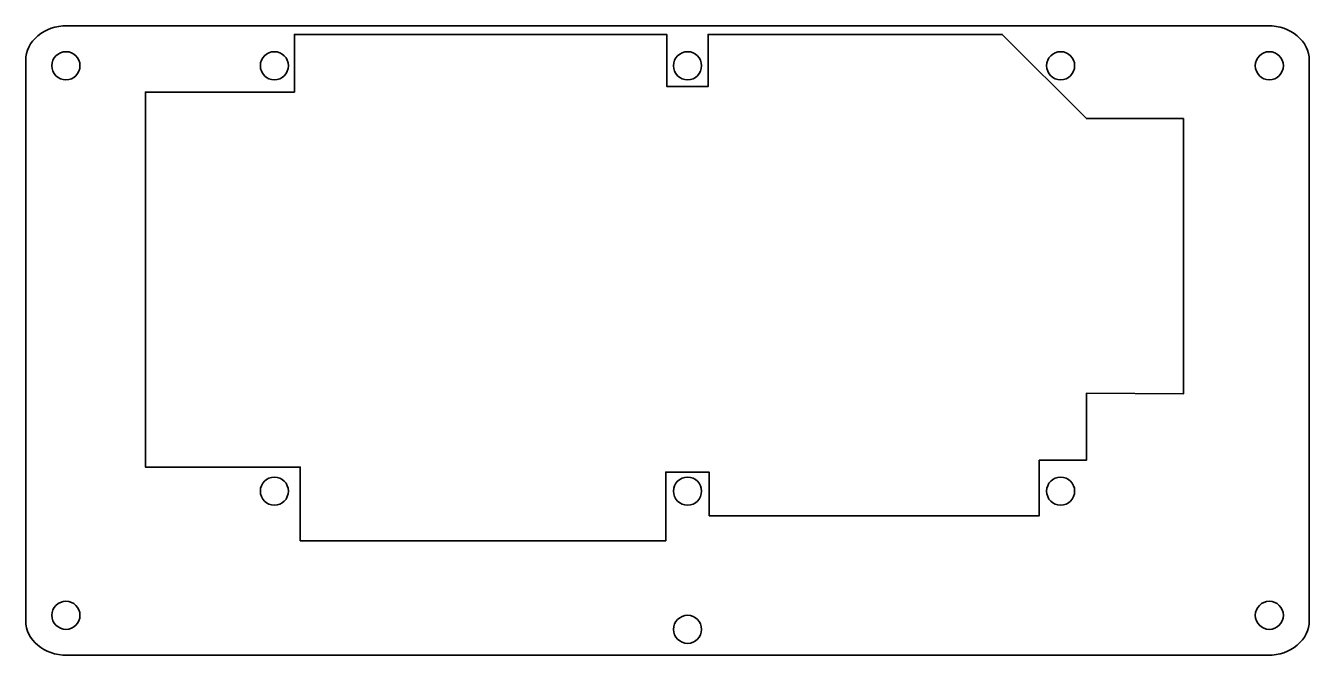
# Model space of a CAD drawing. Header units: millimetres. Extents: x 117 to 437, y -10 to 146.
import ezdxf

# ---------------------------------------------------------------- set-up
doc = ezdxf.new("R2010")
doc.units = ezdxf.units.MM
doc.header["$MEASUREMENT"] = 0
doc.layers.add('Layer 1', color=7, linetype='Continuous')

msp = doc.modelspace()

# ---------------------------------------------------------------- linework, layer by layer
at = {"layer": 'Layer 1', "color": 250, "lineweight": 35}
for points, knots in [([(127.5196, 146.3989), (124.7945, 146.3989), (122.1809, 145.4918), (120.254, 143.8774), (118.3271, 142.263), (117.2444, 140.0733), (117.2444, 137.7902), (117.2444, 137.7902), (117.2444, -1.8711), (117.2444, -1.8711), (117.2444, -6.6256), (121.8448, -10.4799), (127.5196, -10.4799), (127.5196, -10.4799), (426.9692, -10.4799), (426.9692, -10.4799), (429.6943, -10.4799), (432.3079, -9.5729), (434.2348, -7.9584), (436.1618, -6.344), (437.2444, -4.1543), (437.2444, -1.8711), (437.2444, -1.8711), (437.2444, 137.7902), (437.2444, 137.7902), (437.2444, 140.0733), (436.1617, 142.263), (434.2348, 143.8774), (432.3079, 145.4918), (429.6943, 146.3989), (426.9692, 146.3989), (426.9692, 146.3989), (127.5196, 146.3989), (127.5196, 146.3989)], [0, 0, 0, 0, 0.09090909, 0.09090909, 0.09090909, 0.18181818, 0.18181818, 0.18181818, 0.27272727, 0.27272727, 0.27272727, 0.36363636, 0.36363636, 0.36363636, 0.45454545, 0.45454545, 0.45454545, 0.54545455, 0.54545455, 0.54545455, 0.63636364, 0.63636364, 0.63636364, 0.72727273, 0.72727273, 0.72727273, 0.81818182, 0.81818182, 0.81818182, 0.90909091, 0.90909091, 0.90909091, 1, 1, 1, 1]), ([(369.926, 38.1319), (369.926, 38.1319), (375.8037, 38.1319), (375.8037, 38.1319), (375.8037, 38.1319), (381.6813, 38.1319), (381.6813, 38.1319), (381.6813, 38.1319), (381.6813, 54.8048), (381.6813, 54.8048), (381.6813, 54.8048), (405.8373, 54.6625), (405.8373, 54.6625), (405.8373, 54.6625), (405.8373, 123.2516), (405.8373, 123.2516), (405.8373, 123.2516), (381.6813, 123.2516), (381.6813, 123.2516), (381.6813, 123.2516), (360.7132, 144.2197), (360.7132, 144.2197), (360.7132, 144.2197), (287.3597, 144.2197), (287.3597, 144.2197), (287.3597, 144.2197), (287.396, 131.2615), (287.396, 131.2615), (287.396, 131.2615), (277.0424, 131.2615), (277.0424, 131.2615), (277.0424, 131.2615), (277.0424, 144.2197), (277.0424, 144.2197), (277.0424, 144.2197), (184.2347, 144.2197), (184.2347, 144.2197), (184.2347, 144.2197), (184.2347, 129.8701), (184.2347, 129.8701), (184.2347, 129.8701), (147.1012, 129.8701), (147.1012, 129.8701), (147.1012, 129.8701), (147.1012, 36.3997), (147.1012, 36.3997), (147.1012, 36.3997), (185.7105, 36.3997), (185.7105, 36.3997), (185.7105, 36.3997), (185.7105, 18.0826), (185.7105, 18.0826), (185.7105, 18.0826), (231.7644, 18.0826), (231.7644, 18.0826), (231.7644, 18.0826), (276.8023, 18.0826), (276.8023, 18.0826), (276.8023, 18.0826), (276.8023, 35.1836), (276.8023, 35.1836), (276.8023, 35.1836), (287.6366, 35.1425), (287.6366, 35.1425), (287.6366, 35.1425), (287.6366, 24.3064), (287.6366, 24.3064), (287.6366, 24.3064), (369.926, 24.3064), (369.926, 24.3064), (369.926, 24.3064), (369.926, 38.1319), (369.926, 38.1319)], [0, 0, 0, 0, 0.04166667, 0.04166667, 0.04166667, 0.08333333, 0.08333333, 0.08333333, 0.125, 0.125, 0.125, 0.16666667, 0.16666667, 0.16666667, 0.20833333, 0.20833333, 0.20833333, 0.25, 0.25, 0.25, 0.29166667, 0.29166667, 0.29166667, 0.33333333, 0.33333333, 0.33333333, 0.375, 0.375, 0.375, 0.41666667, 0.41666667, 0.41666667, 0.45833333, 0.45833333, 0.45833333, 0.5, 0.5, 0.5, 0.54166667, 0.54166667, 0.54166667, 0.58333333, 0.58333333, 0.58333333, 0.625, 0.625, 0.625, 0.66666667, 0.66666667, 0.66666667, 0.70833333, 0.70833333, 0.70833333, 0.75, 0.75, 0.75, 0.79166667, 0.79166667, 0.79166667, 0.83333333, 0.83333333, 0.83333333, 0.875, 0.875, 0.875, 0.91666667, 0.91666667, 0.91666667, 0.95833333, 0.95833333, 0.95833333, 1, 1, 1, 1]), ([(130.7761, 136.4201), (130.7761, 138.3531), (129.2091, 139.9201), (127.2761, 139.9201), (125.3431, 139.9201), (123.7761, 138.3531), (123.7761, 136.4201), (123.7761, 134.4871), (125.3431, 132.9201), (127.2761, 132.9201), (129.2091, 132.9201), (130.7761, 134.4871), (130.7761, 136.4201)], [0, 0, 0, 0, 0.25, 0.25, 0.25, 0.5, 0.5, 0.5, 0.75, 0.75, 0.75, 1, 1, 1, 1]), ([(182.7444, 136.4201), (182.7444, 138.3531), (181.1774, 139.9201), (179.2444, 139.9201), (177.3114, 139.9201), (175.7444, 138.3531), (175.7444, 136.4201), (175.7444, 134.4871), (177.3114, 132.9201), (179.2444, 132.9201), (181.1774, 132.9201), (182.7444, 134.4871), (182.7444, 136.4201)], [0, 0, 0, 0, 0.25, 0.25, 0.25, 0.5, 0.5, 0.5, 0.75, 0.75, 0.75, 1, 1, 1, 1]), ([(285.7444, 136.42), (285.7444, 138.3531), (284.1774, 139.92), (282.2444, 139.92), (280.3114, 139.9201), (278.7444, 138.3531), (278.7444, 136.4201), (278.7444, 134.487), (280.3114, 132.9201), (282.2444, 132.9201), (284.1774, 132.92), (285.7444, 134.487), (285.7444, 136.42)], [0, 0, 0, 0, 0.25, 0.25, 0.25, 0.5, 0.5, 0.5, 0.75, 0.75, 0.75, 1, 1, 1, 1]), ([(378.7444, 136.4201), (378.7444, 138.3531), (377.1774, 139.9201), (375.2444, 139.9201), (373.3114, 139.9201), (371.7444, 138.3531), (371.7444, 136.4201), (371.7444, 134.4871), (373.3114, 132.9201), (375.2444, 132.9201), (377.1774, 132.9201), (378.7444, 134.4871), (378.7444, 136.4201)], [0, 0, 0, 0, 0.25, 0.25, 0.25, 0.5, 0.5, 0.5, 0.75, 0.75, 0.75, 1, 1, 1, 1]), ([(430.7761, 136.4201), (430.7761, 138.3531), (429.2091, 139.9201), (427.2761, 139.9201), (425.3431, 139.9201), (423.7761, 138.3531), (423.7761, 136.4201), (423.7761, 134.4871), (425.3431, 132.9201), (427.2761, 132.9201), (429.2091, 132.9201), (430.7761, 134.4871), (430.7761, 136.4201)], [0, 0, 0, 0, 0.25, 0.25, 0.25, 0.5, 0.5, 0.5, 0.75, 0.75, 0.75, 1, 1, 1, 1]), ([(182.7444, 30.4201), (182.7444, 32.3531), (181.1774, 33.9201), (179.2444, 33.9201), (177.3114, 33.9201), (175.7444, 32.3531), (175.7444, 30.4201), (175.7444, 28.4871), (177.3114, 26.9201), (179.2444, 26.9201), (181.1774, 26.9201), (182.7444, 28.4871), (182.7444, 30.4201)], [0, 0, 0, 0, 0.25, 0.25, 0.25, 0.5, 0.5, 0.5, 0.75, 0.75, 0.75, 1, 1, 1, 1]), ([(285.7443, 30.42), (285.7443, 32.3531), (284.1774, 33.9199), (282.2444, 33.9199), (280.3114, 33.92), (278.7444, 32.3531), (278.7444, 30.4201), (278.7444, 28.487), (280.3114, 26.9202), (282.2444, 26.9202), (284.1774, 26.92), (285.7443, 28.487), (285.7443, 30.42)], [0, 0, 0, 0, 0.25, 0.25, 0.25, 0.5, 0.5, 0.5, 0.75, 0.75, 0.75, 1, 1, 1, 1]), ([(378.7444, 30.4201), (378.7444, 32.3531), (377.1774, 33.9201), (375.2444, 33.9201), (373.3114, 33.9201), (371.7444, 32.3531), (371.7444, 30.4201), (371.7444, 28.4871), (373.3114, 26.9201), (375.2444, 26.9201), (377.1774, 26.9201), (378.7444, 28.4871), (378.7444, 30.4201)], [0, 0, 0, 0, 0.25, 0.25, 0.25, 0.5, 0.5, 0.5, 0.75, 0.75, 0.75, 1, 1, 1, 1]), ([(130.7761, -0.5118), (130.7761, 1.4212), (129.2091, 2.9882), (127.2761, 2.9882), (125.3431, 2.9882), (123.7761, 1.4212), (123.7761, -0.5118), (123.7761, -2.4448), (125.3431, -4.0118), (127.2761, -4.0118), (129.2091, -4.0118), (130.7761, -2.4448), (130.7761, -0.5118)], [0, 0, 0, 0, 0.25, 0.25, 0.25, 0.5, 0.5, 0.5, 0.75, 0.75, 0.75, 1, 1, 1, 1]), ([(430.7761, -0.5103), (430.7761, 1.4227), (429.2091, 2.9897), (427.2761, 2.9897), (425.3431, 2.9897), (423.7761, 1.4227), (423.7761, -0.5103), (423.7761, -2.4433), (425.3431, -4.0103), (427.2761, -4.0103), (429.2091, -4.0103), (430.7761, -2.4433), (430.7761, -0.5103)], [0, 0, 0, 0, 0.25, 0.25, 0.25, 0.5, 0.5, 0.5, 0.75, 0.75, 0.75, 1, 1, 1, 1]), ([(285.7444, -4.0103), (285.7444, -2.0773), (284.1774, -0.5103), (282.2444, -0.5103), (280.3114, -0.5103), (278.7444, -2.0773), (278.7444, -4.0103), (278.7444, -5.9433), (280.3114, -7.5103), (282.2444, -7.5103), (284.1774, -7.5103), (285.7444, -5.9433), (285.7444, -4.0103)], [0, 0, 0, 0, 0.25, 0.25, 0.25, 0.5, 0.5, 0.5, 0.75, 0.75, 0.75, 1, 1, 1, 1])]:
    msp.add_open_spline(points, degree=3, knots=knots, dxfattribs=at)

doc.saveas('drawing.dxf')
